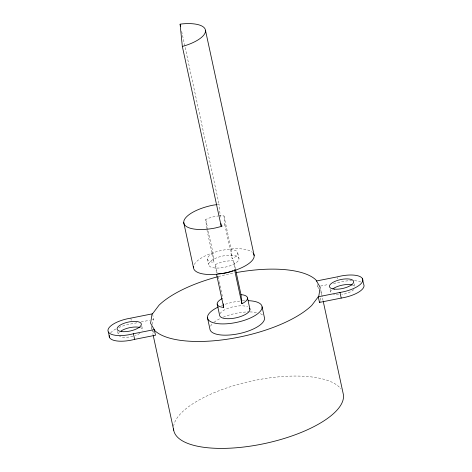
<?xml version="1.0" encoding="UTF-8"?>
<svg xmlns="http://www.w3.org/2000/svg" width="472" height="472" viewBox="0 0 472 472"><rect width="100%" height="100%" fill="white"/><g stroke="black" fill="none" stroke-linecap="round" stroke-linejoin="round"><path stroke-width="0.35" stroke-dasharray="2.36 1.77" d="M320.246 300.298L320.694 297.49M321.255 293.979L321.42 292.959L319.562 289.784M154.019 332.695L151.801 328.884L151.96 327.863M152.521 324.358L153.199 320.146L153.736 319.432L152.822 315.213M206.659 228.548L205.762 219.545L207.291 218.778A15.482 5.699 -12.2 0 1 218.105 215.993M218.748 215.922A15.482 5.699 -12.2 0 1 222.459 215.769L223.964 215.905L224.861 224.902L223.333 225.669A15.482 5.699 -12.2 0 1 221.586 226.353M213.061 253.311L211.527 254.078A15.482 5.699 -12.2 0 0 212.241 262.161L213.958 262.314L213.061 253.311L208.093 230.324M216.323 272.875L215.492 264.568L217.02 263.801A15.482 5.699 -12.2 0 1 232.195 260.792L233.699 260.922L235.404 268.828M224.861 224.902L232.165 258.668L233.699 257.901A15.482 5.699 -12.2 0 0 232.985 249.818L231.262 249.67L223.964 215.905M136.927 322.795L131.741 323.81A21.677 7.977 -12.2 0 0 118.891 327.485M141.128 321.957L149.535 320.276M152.332 319.715L153.736 319.432M317.255 284.498L317.709 286.61L319.868 286.185M320.588 286.044L328.494 284.474M333.527 283.477L338.566 282.48A21.677 7.977 -12.2 0 1 351.752 280.622M217.698 204.482L219.055 204.276L220.341 217.173M317.709 286.61L319.196 289.153M354.142 283.831L354.749 286.646A12.384 4.561 -12.2 0 0 352.731 285.159M337.498 277.554L337.804 278.958M330.076 289.194L330.831 292.711A12.384 4.561 -12.2 0 1 331.373 290.209M320.812 290.15L323.125 300.865M237.782 252.98L238.997 258.609A15.482 5.699 -12.2 0 1 216.677 268.072A15.482 5.699 -12.2 0 1 215.804 258.172A15.482 5.699 -12.2 0 1 238.997 258.609M181.673 31.4L219.055 204.276M205.762 219.545L207.934 229.604M215.492 264.568L219.067 281.088M219.22 281.808L222.637 297.614M206.972 229.982L213.958 262.314M207.438 259.004L208.659 264.627M151.188 326.069L151.801 328.884M151.954 329.603L153.04 334.63M141.748 325.94L142.509 329.462M130.809 318.152L131.263 320.258M117.587 331.373L118.195 334.188M233.699 260.922L234.596 269.925M231.262 249.67L232.165 258.668M194.228 264.532A30.963 11.399 -12.2 0 1 222.035 250.349A30.963 11.399 -12.2 0 1 252.42 252.402M173.625 426.269A86.695 31.913 -12.2 0 1 250.461 381.317A86.695 31.913 -12.2 0 1 341.026 389.081M218.259 276.598A86.695 31.913 -12.2 0 1 233.911 273.028M210.577 326.17A27.866 10.26 -12.2 0 1 213.055 323.149M214.076 322.282A27.866 10.26 -12.2 0 1 220.719 318.27M223.28 317.137A27.866 10.26 -12.2 0 1 249.346 311.921M249.977 311.927A27.866 10.26 -12.2 0 1 257.234 312.706M260.349 313.685A27.866 10.26 -12.2 0 1 263.323 315.615M354.525 280.704A21.677 7.977 -12.2 0 1 360.72 281.967M353.805 289.596A12.384 4.561 -12.2 0 1 341.746 294.504M338.648 294.817A12.384 4.561 -12.2 0 1 333.498 294.398M110.654 332.86A21.677 7.977 -12.2 0 1 116.354 328.689M139.842 333.362A12.384 4.561 -12.2 0 1 135.328 335.521M132.909 336.265A12.384 4.561 -12.2 0 1 119.493 336.229M118.437 333.657A12.384 4.561 -12.2 0 1 119.351 332.329M140.272 327.627A12.384 4.561 -12.2 0 1 142.414 330.689M221.462 305.632A27.866 10.26 -12.2 0 1 240.165 301.036M242.236 300.841A27.866 10.26 -12.2 0 1 244.956 300.693M219.993 313.697A15.482 5.699 -12.2 0 1 232.301 306.995A15.482 5.699 -12.2 0 1 247.664 306.8"/><path stroke-width="0.71" d="M236.065 272.627A86.695 31.913 -12.2 0 1 315.821 279.825L320.205 287.342L318.801 296.08L318.27 296.782L319.485 302.41L320.022 301.697M222.282 298.587L221.262 299.1A15.482 5.699 -12.2 0 0 221.976 307.183L223.693 307.337L223.35 303.874M234.596 269.925L241.894 303.691L243.428 302.924A15.482 5.699 -12.2 0 0 242.714 294.841L240.997 294.687L235.563 269.547M193.49 267.689L183.755 222.666A30.963 11.399 -12.2 0 0 215.232 228L221.274 226.489L182.334 46.404L184.109 45.955A30.963 11.399 -12.2 0 0 205.497 30.444L254.166 255.547M152.521 313.803L130.526 318.181A21.677 7.977 -12.2 0 0 108.011 331.049A21.677 7.977 -12.2 0 0 133.428 333.739L154.285 329.609L155.5 335.232L134.65 339.368A21.677 7.977 -12.2 0 1 109.215 335.61M316.494 280.982L337.344 276.852A21.677 7.977 -12.2 0 1 362.773 279.536A21.677 7.977 -12.2 0 1 340.265 292.404L318.27 296.782L311.721 305.449A86.695 31.913 -12.2 0 1 230.035 338.778A86.695 31.913 -12.2 0 1 154.963 330.772L150.58 323.255L151.978 314.517L159.064 305.148A86.695 31.913 -12.2 0 1 217.551 276.787M319.485 302.41L341.48 298.033A21.677 7.977 -12.2 0 0 363.617 284.179L362.402 278.551M182.334 46.404L180.115 24.196L181.909 23.924A30.963 11.399 -12.2 0 1 205.497 30.444M217.02 204.582L212.955 205.19A30.963 11.399 -12.2 0 0 183.755 222.666M339.982 292.433L341.197 298.062M323.279 301.584L343.321 394.267A86.695 31.913 -12.2 0 1 262.574 443.981A86.695 31.913 -12.2 0 1 173.537 428.912M262.084 306.829L264.521 318.081A27.866 10.26 -12.2 0 1 238.242 333.81A27.866 10.26 -12.2 0 1 209.91 329.008L207.479 317.756M247.517 298.003L249.948 309.254M180.115 24.196L180.587 26.355M216.548 274.285L223.693 307.337M217.173 304.021L219.61 315.278A15.482 5.699 -12.2 0 0 236.608 317.697A15.482 5.699 -12.2 0 0 249.629 308.31M153.199 335.35L173.702 430.181M133.428 333.739L134.65 339.368M108.383 332.034L109.598 337.657M240.997 294.687L241.894 303.691M220.984 223.622L221.274 226.489M253.263 253.305A30.963 11.399 -12.2 0 1 226.56 272.686A30.963 11.399 -12.2 0 1 193.538 266.468M332.837 288.864A12.384 4.561 -12.2 0 1 352.088 284.958M121.015 330.984A12.384 4.561 -12.2 0 1 139.789 327.474M248.325 300.688A27.866 10.26 -12.2 0 1 256.479 314.618A27.866 10.26 -12.2 0 1 215.415 323.267A27.866 10.26 -12.2 0 1 218.288 307.012M233.068 270.692A15.482 5.699 -12.2 0 1 218.483 273.707M334.618 289.153A12.384 4.561 -12.2 0 0 353.67 282.203A12.384 4.561 -12.2 0 0 336.43 280.793A12.384 4.561 -12.2 0 0 334.618 289.153M121.54 331.574A12.384 4.561 -12.2 0 0 141.199 325.06A12.384 4.561 -12.2 0 0 124.897 323.001A12.384 4.561 -12.2 0 0 121.54 331.574"/></g></svg>
